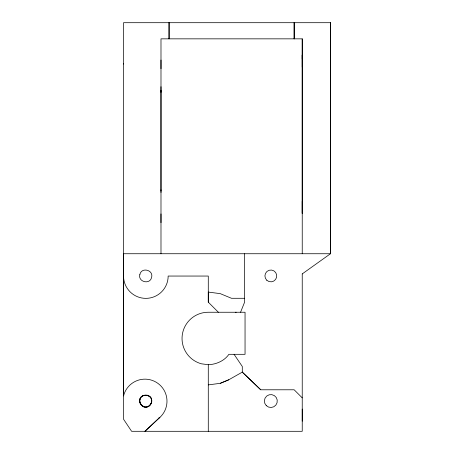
<?xml version="1.0" encoding="UTF-8"?>
<svg xmlns="http://www.w3.org/2000/svg" width="454" height="454" viewBox="0 0 454 454"><rect width="100%" height="100%" fill="white"/><g stroke="black" fill="none" stroke-linecap="round" stroke-linejoin="round"><path stroke-width="0.68" d="M160.994 68.707L161 60.036M160.988 253.735L160.988 38.845L302.233 38.845L302.233 253.735M218.368 312.25L208.284 302.165L208.284 276.055L168.162 276.049A22.314 22.314 0 0 1 145.847 298.363A22.314 22.314 0 0 1 123.533 276.049M302.228 213.386L302.228 54.991M302.233 421.181L302.233 409.077M159.485 417.646L144.951 431.3L159.904 417.379A22.036 22.036 0 0 0 156.125 382.194A22.036 22.036 0 0 0 123.533 395.996L123.533 253.735L330.478 253.741L330.484 22.7L330.461 253.746L302.228 273.91M160.994 190.453L160.994 189.914M160.994 92.321L160.988 86.703M151.551 402.596C153.855 391.813 135.434 393.556 140.49 404.06C147.028 413.651 157.827 398.669 147.3 395.19C131.592 394.475 144.276 416.63 151.579 402.602M240.563 312.25L244.604 302.165L244.604 253.735M160.983 222.67L160.988 213.925M158.752 418.1L159.904 417.379M208.284 384.89L220.292 383.312L228.737 379.811L242.294 372.127L242.294 366.48L234.065 354.313M220.292 383.312L228.737 379.811M208.284 364.715C216.2 364.42 224.316 360.958 228.912 354.313L245.052 354.313L245.047 312.25L208.284 312.25A26.23 26.23 0 0 0 201.491 363.819L208.284 364.715L208.284 431.3M330.484 22.7L123.528 22.7L123.533 419.195L131.609 431.3L302.233 431.3L302.233 273.91M244.604 298.289L231.489 298.289L220.292 293.653L208.284 292.075L208.284 302.165M235.524 312.25L236.188 312.25M260.744 389.787L242.3 372.127L260.744 389.787L294.164 389.793L302.233 397.863M123.528 63.696L123.533 64.065M302.233 54.985L302.233 67.096M302.233 38.845L302.233 59.02M302.222 201.281L302.222 213.386M160.988 90.306L160.994 192.411M169.064 22.706L169.064 38.845L169.07 22.7M294.164 22.7L294.164 38.845L294.164 22.7M139.883 274.364C137.585 281.798 149.848 285.084 151.579 277.496C153.878 270.062 141.614 266.776 139.883 274.364M140.093 399.089C137.341 406.228 149.133 410.416 151.369 402.976C154.122 395.843 142.329 391.649 140.093 399.089M266.804 280.266A5.919 5.919 0 0 0 276.599 277.252A5.919 5.919 0 0 0 269.091 270.278A5.919 5.919 0 0 0 266.804 280.266M266.265 405.598A6.458 6.458 0 0 0 277.071 402.704A6.458 6.458 0 0 0 269.16 394.798A6.458 6.458 0 0 0 266.265 405.598"/></g></svg>
